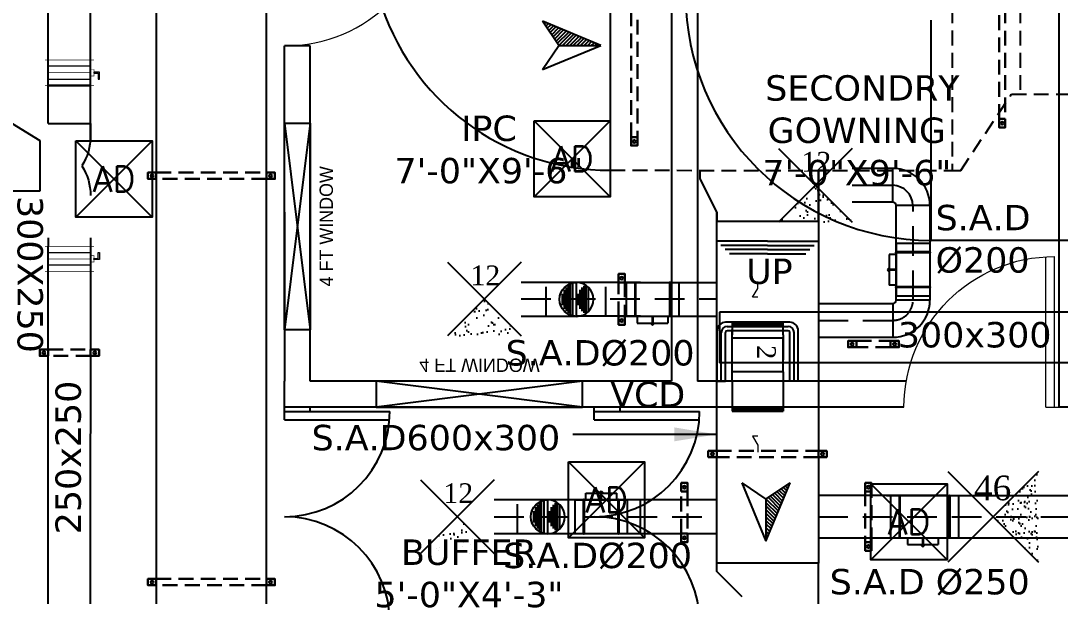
# Model space of a CAD drawing. Header units: millimetres. Extents: x -5691 to 68617, y -23008 to 84113.
# Drawn here: x 13176 to 19312, y 47270 to 50669 of the extents above; entities that cross this region are included whole.
import ezdxf
from ezdxf.enums import TextEntityAlignment as Align

# ---------------------------------------------------------------- set-up
doc = ezdxf.new("R2010")
doc.units = ezdxf.units.MM
doc.header["$LTSCALE"] = 700
doc.header["$MEASUREMENT"] = 0
doc.linetypes.add('HIDDEN', pattern=[0.375, 0.25, -0.125])
for name, color, linetype in [('Access Door', 7, 'Continuous'), ('architactur xref$0$COLUMN', 8, 'Continuous'), ('architactur xref$0$TEXT', 8, 'Continuous'), ('architactur xref$0$WALL', 8, 'Continuous'), ('architactur xref$0$WINDOOW', 8, 'Continuous'), ('CAV', 4, 'Continuous'), ('DIF 12', 84, 'Continuous'), ('duct size', 7, 'Continuous'), ('M-AC-DIFFUSER', 3, 'Continuous'), ('rcp$0$DIF 12', 84, 'Continuous'), ('rcp$0$DIF 46', 74, 'Continuous'), ('rcp$0$Low pickup 500x200', 10, 'Continuous'), ('rcp$0$Return Ahu-04', 1, 'Continuous'), ('rcp$0$X-REF', 8, 'Continuous'), ('Return Ahu-04', 1, 'Continuous'), ('Return Ahu-06', 1, 'Continuous'), ('Supply Ahu-03', 3, 'Continuous'), ('Supply Ahu-04', 3, 'Continuous'), ('Supply Ahu-05', 3, 'Continuous'), ('Supply Ahu-06', 3, 'Continuous'), ('X-REF', 8, 'Continuous')]:
    doc.layers.add(name, color=color, linetype=linetype)
for name, color, linetype, lineweight in [('FILTER DIFFUSER', 94, 'Continuous', 20), ('rcp$0$H-RETURN RISER 700', 6, 'Continuous', 9), ('SA-HANGERS', 21, 'Continuous', 30), ('VCD', 1, 'Continuous', 20)]:
    doc.layers.add(name, color=color, linetype=linetype, lineweight=lineweight)
doc.styles.add('AC-TEXT', font='ROMANS.SHX', dxfattribs={"height": 200})
doc.styles.add('architactur xref$0$H St Bt', font='stylu.ttf')
doc.styles.add('architactur xref$0$VERDANA', font='verdana.ttf')
doc.styles.add('Arial', font='arial.ttf')
doc.styles.add('rcp$0$TECHNICBOLD', font='times.ttf', dxfattribs={"height": 10})
doc.styles.add('TECHNICBOLD', font='times.ttf', dxfattribs={"height": 10})
doc.styles.add('VERDANA', font='verdana.ttf')
doc.dimstyles.new('1-100', dxfattribs={"dimscale": 100, "dimtxt": 2, "dimasz": 2.5, "dimexe": 1.25, "dimexo": 0.625, "dimtad": 1, "dimdec": 0, "dimtxsty": 'Arial', "dimblk": 'ARCHTICK', "dimcen": 2.5, "dimclrd": 3, "dimclre": 3, "dimclrt": 3, "dimadec": 0, "dimazin": 0, "dimtfac": 1, "dimtdec": 0, "dimtmove": 0, "dimatfit": 3, "dimfxl": 1, "dimarcsym": 0})

# ---------------------------------------------------------------- blocks, each defined once
blk = doc.blocks.new('DIFF CODE-12')
at = {"layer": 'DIF 12'}
h = blk.add_hatch(dxfattribs=at)
h.set_pattern_fill('AR-SAND', color=256, scale=50, style=0)
h.paths.add_polyline_path([(-20771.6, -48936.5), (-20336.6, -48936.5), (-20554.1, -48719)])
for p, q in [((-20336.6, -48501.5), (-20771.6, -48936.5)), ((-20771.6, -48501.5), (-20336.6, -48936.5))]:
    blk.add_line(p, q, dxfattribs=at)
at = {"layer": 'DIF 12', "color": 1, "style": 'TECHNICBOLD'}
blk.add_text('12', height=116.49, dxfattribs=at).set_placement((-20636.9, -48638))
blk = doc.blocks.new('*U19')
for p, q in [((0, 0), (0, 37)), ((650, 0), (650, 37))]:
    blk.add_line(p, q)
for points in [[(0, 0), (-50, 0), (-50, 37), (0, 37)], [(650, 37), (700, 37), (700, 0), (650, 0)]]:
    blk.add_lwpolyline(points)
at = {"linetype": 'HIDDEN', "ltscale": 0.5}
for points in [[(0, 37), (650, 37)], [(650, 0), (0, 0)]]:
    blk.add_lwpolyline(points, dxfattribs=at)
for centre in [(-25, 18.5), (675, 18.5)]:
    blk.add_circle(centre, 8.44)
blk = doc.blocks.new('*U43')
for p, q in [((0, 0), (0, 37)), ((1350.1, 0), (1350.1, 37))]:
    blk.add_line(p, q)
for points in [[(0, 0), (-50, 0), (-50, 37), (0, 37)], [(1350.1, 37), (1400.1, 37), (1400.1, 0), (1350.1, 0)]]:
    blk.add_lwpolyline(points)
at = {"linetype": 'HIDDEN', "ltscale": 0.5}
for points in [[(0, 37), (1350.1, 37)], [(1350.1, 0), (0, 0)]]:
    blk.add_lwpolyline(points, dxfattribs=at)
for centre in [(-25, 18.5), (1375.1, 18.5)]:
    blk.add_circle(centre, 8.44)
blk = doc.blocks.new('*U45')
for p, q in [((0, 0), (0, 37)), ((1046.1, 0), (1046.1, 37))]:
    blk.add_line(p, q)
for points in [[(0, 0), (-50, 0), (-50, 37), (0, 37)], [(1046.1, 37), (1096.1, 37), (1096.1, 0), (1046.1, 0)]]:
    blk.add_lwpolyline(points)
at = {"linetype": 'HIDDEN', "ltscale": 0.5}
for points in [[(0, 37), (1046.1, 37)], [(1046.1, 0), (0, 0)]]:
    blk.add_lwpolyline(points, dxfattribs=at)
for centre in [(-25, 18.5), (1071.1, 18.5)]:
    blk.add_circle(centre, 8.44)
blk = doc.blocks.new('*U101')
for p, q in [((0, 0), (0, 37)), ((200, 0), (200, 37))]:
    blk.add_line(p, q)
for points in [[(0, 0), (-50, 0), (-50, 37), (0, 37)], [(200, 37), (250, 37), (250, 0), (200, 0)]]:
    blk.add_lwpolyline(points)
at = {"linetype": 'HIDDEN', "ltscale": 0.5}
for points in [[(0, 37), (200, 37)], [(200, 0), (0, 0)]]:
    blk.add_lwpolyline(points, dxfattribs=at)
for centre in [(-25, 18.5), (225, 18.5)]:
    blk.add_circle(centre, 8.44)
blk = doc.blocks.new('*U103')
for p, q in [((0, 0), (0, 37)), ((200, 0), (200, 37))]:
    blk.add_line(p, q)
for points in [[(0, 0), (-50, 0), (-50, 37), (0, 37)], [(200, 37), (250, 37), (250, 0), (200, 0)]]:
    blk.add_lwpolyline(points)
at = {"linetype": 'HIDDEN', "ltscale": 0.5}
for points in [[(0, 37), (200, 37)], [(200, 0), (0, 0)]]:
    blk.add_lwpolyline(points, dxfattribs=at)
for centre in [(-25, 18.5), (225, 18.5)]:
    blk.add_circle(centre, 8.44)
blk = doc.blocks.new('*U49')
for p, q in [((0, 0), (0, 37)), ((250, 0), (250, 37))]:
    blk.add_line(p, q)
for points in [[(0, 0), (-50, 0), (-50, 37), (0, 37)], [(250, 37), (300, 37), (300, 0), (250, 0)]]:
    blk.add_lwpolyline(points)
at = {"linetype": 'HIDDEN', "ltscale": 0.5}
for points in [[(0, 37), (250, 37)], [(250, 0), (0, 0)]]:
    blk.add_lwpolyline(points, dxfattribs=at)
for centre in [(-25, 18.5), (275, 18.5)]:
    blk.add_circle(centre, 8.44)
blk = doc.blocks.new('*U50')
for p, q in [((0, 0), (0, 37)), ((600, 0), (600, 37))]:
    blk.add_line(p, q)
for points in [[(0, 0), (-50, 0), (-50, 37), (0, 37)], [(600, 37), (650, 37), (650, 0), (600, 0)]]:
    blk.add_lwpolyline(points)
at = {"linetype": 'HIDDEN', "ltscale": 0.5}
for points in [[(0, 37), (600, 37)], [(600, 0), (0, 0)]]:
    blk.add_lwpolyline(points, dxfattribs=at)
for centre in [(-25, 18.5), (625, 18.5)]:
    blk.add_circle(centre, 8.44)
blk = doc.blocks.new('*U102')
for p, q in [((0, 0), (0, 37)), ((300.6, 0), (300.6, 37))]:
    blk.add_line(p, q)
for points in [[(0, 0), (-50, 0), (-50, 37), (0, 37)], [(300.6, 37), (350.6, 37), (350.6, 0), (300.6, 0)]]:
    blk.add_lwpolyline(points)
at = {"linetype": 'HIDDEN', "ltscale": 0.5}
for points in [[(0, 37), (300.6, 37)], [(300.6, 0), (0, 0)]]:
    blk.add_lwpolyline(points, dxfattribs=at)
for centre in [(-25, 18.5), (325.6, 18.5)]:
    blk.add_circle(centre, 8.44)
blk = doc.blocks.new('*U90')
at = {"linetype": 'Continuous', "const_width": 5}
for points in [[(333.8, -75), (333.8, -75), (-25, -75), (0, -75), (0, 125), (-25, 125), (0, 125), (333.8, 125), (358.8, 125), (333.8, 125), (333.8, -75), (358.8, -75), (333.8, -75)], [(333.8, 25), (0, 25)]]:
    blk.add_lwpolyline(points, dxfattribs=at)
at = {"linetype": 'Continuous'}
for points in [[(-25, 20), (-25, 30), (-60, 30), (-60, 75), (-70, 75), (-70, 20), (-25, 20)], [(333.8, 75), (0, 75), (0, -25), (333.8, -25)]]:
    blk.add_lwpolyline(points, close=True, dxfattribs=at)
at = {"linetype": 'Continuous', "const_width": 5}
blk.add_lwpolyline([(0, 0), (0, 50), (-25, 50), (-25, 0)], close=True, dxfattribs=at)
blk = doc.blocks.new('A$C4D301BEB')
for p, q in [((-165, 242.2), (-155, 252.2)), ((-163.6, 240.8), (-157, 247.4)), ((-157, 200), (-157, 247.4)), ((-155, 252.2), (-145, 242.2)), ((-153, 200), (-153, 247.4)), ((-153, 247.4), (-146.4, 240.8)), ((-310, 200), (-260, 200)), ((-310, 0), (-310, 200)), ((-260, 0), (-260, 200)), ((-255, 200), (-55, 200)), ((-255, 0), (-255, 200)), ((-246, 200), (-246, 240)), ((-246, 240), (-64, 240)), ((-163.6, 240.8), (-165, 242.2)), ((-146.4, 240.8), (-145, 242.2)), ((-64, 200), (-64, 240)), ((-55, 0), (-55, 200)), ((-50, 200), (0, 200)), ((-50, 0), (-50, 200)), ((-50, 0), (-50, 200)), ((0, 0), (0, 200)), ((-310, 0), (-260, 0)), ((-255, 0), (-55, 0)), ((-50, 0), (0, 0))]:
    blk.add_line(p, q)
for centre, start, end in [((-257.5, 199.1), 19.43656, 160.56344), ((-52.5, 199.1), 19.43656, 160.56344), ((-257.5, 0.9), 199.43656, 340.56344), ((-52.5, 0.9), 199.43656, 340.56344)]:
    blk.add_arc(centre, 2.65, start, end)
blk = doc.blocks.new('architactur xref$0$D1')
at = {"layer": 'architactur xref$0$WINDOOW', "color": 0, "lineweight": 0}
for p, q in [((2995.31, -11647.76), (2960.36, -11647.76)), ((2995.31, -11647.76), (2995.31, -11650.76)), ((2995.31, -11649.76), (2960.31, -11649.76))]:
    blk.add_line(p, q, dxfattribs=at)
blk.add_arc((2995.31, -11649.76), 35, 90, 180, dxfattribs=at)
blk = doc.blocks.new('*U195')
at = {"layer": 'architactur xref$0$WALL', "color": 0}
for p, q in [((60520.06, 48188.77), (60526.06, 48188.77)), ((60520.06, 48140.77), (60520.06, 48188.77)), ((60526.06, 48188.77), (60520.06, 48140.77)), ((60520.06, 48188.77), (60526.06, 48140.77)), ((60526.06, 48188.77), (60526.06, 48140.77)), ((60526.06, 48140.77), (60520.06, 48140.77))]:
    blk.add_line(p, q, dxfattribs=at)
at = {"layer": 'architactur xref$0$TEXT', "lineweight": 0, "style": 'architactur xref$0$H St Bt'}
blk.add_text('4 FT WINDOW', height=3.1104, rotation=90, dxfattribs=at).set_placement((60531.34, 48150.84))
blk = doc.blocks.new('*U243')
at = {"layer": 'architactur xref$0$WALL', "color": 0}
for p, q in [((60520.06, 48188.77), (60526.06, 48188.77)), ((60520.06, 48140.77), (60520.06, 48188.77)), ((60526.06, 48188.77), (60520.06, 48140.77)), ((60520.06, 48188.77), (60526.06, 48140.77)), ((60526.06, 48188.77), (60526.06, 48140.77)), ((60526.06, 48140.77), (60520.06, 48140.77))]:
    blk.add_line(p, q, dxfattribs=at)
at = {"layer": 'architactur xref$0$TEXT', "lineweight": 0, "style": 'architactur xref$0$H St Bt'}
blk.add_text('4 FT WINDOW', height=3.1104, rotation=90, dxfattribs=at).set_placement((60531.34, 48150.84))
blk = doc.blocks.new('architactur xref')
at = {"layer": 'architactur xref$0$COLUMN', "linetype": 'Continuous'}
for p, q in [((580, 1902), (580, 1905)), ((580, 1904), (604.5, 1904)), ((586, 1904), (586, 1905)), ((652, 1902), (652, 1905)), ((652, 1904), (676.5, 1904)), ((658, 1904), (658, 1905)), ((580, 1902), (604.42, 1902)), ((652, 1902), (676.42, 1902))]:
    blk.add_line(p, q, dxfattribs=at)
for centre, start, end in [((580, 1904), 270, 0), ((652, 1904), 270, 0), ((580, 1855), 0, 90), ((652, 1855), 0, 90)]:
    blk.add_arc(centre, 24.5, start, end, dxfattribs=at)
at = {"layer": 'architactur xref$0$WALL', "linetype": 'Continuous'}
for p, q in [((670, 2025), (670, 1911)), ((676, 2025), (676, 1911)), ((760, 2025), (760, 1905)), ((586, 1989), (580, 1989)), ((580, 1950.32), (580, 1989)), ((586, 1911), (586, 1989)), ((580, 1905), (580, 1911)), ((670, 1911), (586, 1911)), ((724.52, 1911), (676, 1911)), ((724, 1905), (580, 1905)), ((796, 1905), (760, 1905))]:
    blk.add_line(p, q, dxfattribs=at)
at = {"layer": 'architactur xref$0$WALL'}
blk.add_line((580, 1950.32), (580, 1911), dxfattribs=at)
at = {"layer": 'architactur xref$0$WINDOOW', "lineweight": 0}
blk.add_line((585.96, 1905), (585.96, 1904), dxfattribs=at)
at = {"layer": 'architactur xref$0$WALL'}
blk.add_blockref('*U195', (-59940.06, -46217.77), dxfattribs=at)
at = {"layer": 'architactur xref$0$WALL', "xscale": -1, "rotation": 270}
blk.add_blockref('*U243', (-47539.47, -58615.06), dxfattribs=at)
at = {"layer": 'architactur xref$0$WINDOOW', "lineweight": 0, "rotation": 180.0000000058363}
blk.add_blockref('architactur xref$0$D1', (3575.31, -9625.76), dxfattribs=at)
at = {"layer": 'architactur xref$0$WINDOOW', "lineweight": 0, "xscale": -1, "rotation": 90}
blk.add_blockref('architactur xref$0$D1', (-10890.76, 4900.31), dxfattribs=at)
at = {"layer": 'architactur xref$0$TEXT', "linetype": 'Continuous', "char_height": 5.9055, "attachment_point": 5, "style": 'architactur xref$0$VERDANA'}
for s, insert, width in [(' SECONDRY GOWNING\\P7\'-0"X9\'-6"', (713.04, 1969.32, 0.01), 61.1295), ('IPC\\P7\'-0"X9\'-6"', (627.54, 1964.86, 8.86), 61.1295), ('BUFFER\\P5\'-0"X4\'-3"', (622.89, 1866.28), 63.0949)]:
    blk.add_mtext(s, dxfattribs=dict(at, insert=insert, width=width))
blk = doc.blocks.new('CAV 250 DIA')
for p, q in [((0, 400), (0, 350)), ((0, 400), (250, 400)), ((250, 400), (250, 350)), ((0, 350), (250, 350)), ((0, 345), (0, 55)), ((0, 345), (250, 345)), ((250, 345), (250, 55)), ((250, 301.1), (290, 301.1)), ((290, 301.1), (290, 119.1)), ((250, 212.1), (297.4, 212.1)), ((250, 208.1), (297.4, 208.1)), ((290.8, 218.7), (292.2, 220.1)), ((290.8, 218.7), (297.4, 212.1)), ((297.4, 208.1), (290.8, 201.6)), ((290.8, 201.6), (292.2, 200.1)), ((292.2, 220.1), (302.2, 210.1)), ((302.2, 210.1), (292.2, 200.1)), ((250, 119.1), (290, 119.1)), ((0, 55), (250, 55)), ((0, 50), (0, 0)), ((0, 50), (250, 50)), ((0, 50), (250, 50)), ((0, 0), (250, 0)), ((250, 50), (250, 0))]:
    blk.add_line(p, q)
for centre, start, end in [((0.9, 347.5), 109.43656, 250.56344), ((249.1, 347.5), 289.43656, 70.56344), ((0.9, 52.5), 109.43656, 250.56344), ((249.1, 52.5), 289.43656, 70.56344)]:
    blk.add_arc(centre, 2.65, start, end)
blk = doc.blocks.new('AROW')
h = blk.add_hatch()
h.set_pattern_fill('ANSI31,_O', color=8, scale=33.381621)
h.set_pattern_definition([(45, (-361.5264, -565.2318), (-2.950546, 2.950546), [])])
h.paths.add_polyline_path([(34.3, 0), (-34.3, 0), (-61.1, 39.7)])
for p, q in [((-34.3, 0), (-61.1, 39.7)), ((34.3, 0), (-61.1, 39.7)), ((-61.1, -39.7), (-34.3, 0)), ((-61.1, -39.7), (34.3, 0)), ((-34.3, 0), (34.3, 0))]:
    blk.add_line(p, q)
blk = doc.blocks.new('AD')
at = {"layer": 'M-AC-DIFFUSER', "color": 2}
for p, q in [((225, 225), (-225, -225)), ((225, -225), (-225, 225))]:
    blk.add_line(p, q, dxfattribs=at)
blk.add_lwpolyline([(-225, 225), (225, 225), (225, -225), (-225, -225)], close=True, dxfattribs=at)
at = {"layer": 'M-AC-DIFFUSER', "color": 2, "style": 'AC-TEXT'}
blk.add_text('AD', height=150, dxfattribs=at).set_placement((0, 0), align=Align.MIDDLE_CENTER)
blk = doc.blocks.new('_ArchTick')
at = {"color": 0, "linetype": 'ByBlock', "const_width": 0.15}
blk.add_lwpolyline([(-0.5, -0.5), (0.5, 0.5)], dxfattribs=at)
blk = doc.blocks.new('rcp$0$DIFF CODE-12')
at = {"layer": 'rcp$0$DIF 12'}
h = blk.add_hatch(dxfattribs=at)
h.set_pattern_fill('AR-SAND', color=256, scale=50, style=0)
h.paths.add_polyline_path([(-20771.6, -48936.5), (-20336.6, -48936.5), (-20554.1, -48719)])
for p, q in [((-20336.6, -48501.5), (-20771.6, -48936.5)), ((-20771.6, -48501.5), (-20336.6, -48936.5))]:
    blk.add_line(p, q, dxfattribs=at)
at = {"layer": 'rcp$0$DIF 12', "color": 1, "style": 'rcp$0$TECHNICBOLD'}
blk.add_text('12', height=116.49, dxfattribs=at).set_placement((-20636.9, -48638))
blk = doc.blocks.new('rcp$0$DIFF CODE-46')
at = {"layer": 'rcp$0$DIF 46'}
h = blk.add_hatch(dxfattribs=at)
h.set_pattern_fill('AR-SAND', color=256, scale=35, style=0)
h.set_pattern_definition([(37.5, (0, 0), (-2.204768, 67.43883), [0, -53.2, 0, -59.5, 0, -56.875]), (7.5, (0, 0), (61.94218, 98.77511), [0, -28.7, 0, -47.95, 0, -18.375]), (327.5, (-43.05, 0), (108.994965, 0.198067), [0, -17.5, 0, -63, 0, -82.25]), (317.5, (-43.05, 0), (105.21443, 30.71864), [0, -8.75, 0, -41.3, 0, -47.25])])
h.paths.add_polyline_path([(1662.9, -67950.8), (1395.4, -68218.3), (1662.9, -68485.8)])
for p, q in [((1127.9, -67950.8), (1662.9, -68485.8)), ((1662.9, -67950.8), (1127.9, -68485.8))]:
    blk.add_line(p, q, dxfattribs=at)
at = {"layer": 'rcp$0$DIF 46', "color": 1, "style": 'rcp$0$TECHNICBOLD'}
blk.add_text('46', height=145.64, dxfattribs=at).set_placement((1283.3, -68120.9))
blk = doc.blocks.new('rcp$0$A$C0a68144a')
at = {"layer": 'rcp$0$H-RETURN RISER 700'}
for p, q in [((-318.4, 221.1), (-287.7, 273)), ((-287.7, 221.1), (-318.4, 221.1))]:
    blk.add_line(p, q, dxfattribs=at)
blk.add_lwpolyline([(-287.7, 273), (-287.7, 314.9)], dxfattribs=at)
blk.add_lwpolyline([(-287.7, 100.1, 0, 60, 0), (-287.7, 184.1, 0, 0, 0), (-287.7, 221.1, 0, 0, 0)], format="xyseb", dxfattribs=at)
blk = doc.blocks.new('rcp$0$LOWPICK UP 2SIDE 300X250')
at = {"layer": 'rcp$0$Low pickup 500x200', "color": 6}
for p, q in [((17715.9, 48888), (17335.9, 48888)), ((17285.9, 48539.4), (17285.9, 48838)), ((17335.9, 48539.4), (17335.9, 48828)), ((17705.9, 48838), (17345.9, 48838)), ((17715.9, 48539.4), (17715.9, 48828)), ((17765.9, 48539.4), (17765.9, 48838)), ((17285.9, 48539.4), (17335.9, 48539.4)), ((17765.9, 48539.4), (17715.9, 48539.4))]:
    blk.add_line(p, q, dxfattribs=at)
at = {"layer": 'rcp$0$Low pickup 500x200', "color": 40}
for p, q in [((17345.9, 48863), (17705.9, 48863)), ((17310.9, 48539.4), (17310.9, 48828)), ((17740.9, 48539.4), (17740.9, 48828))]:
    blk.add_line(p, q, dxfattribs=at)
at = {"layer": 'rcp$0$Low pickup 500x200'}
for p, q in [((17675.9, 48794.4), (17375.9, 48794.4)), ((17375.9, 48594.4), (17375.9, 48794.4)), ((17675.9, 48594.4), (17675.9, 48794.4)), ((17675.9, 48594.4), (17375.9, 48594.4)), ((17675.9, 48387), (17375.9, 48387)), ((17375.9, 48362), (17675.9, 48362)), ((17675.9, 48387), (17675.9, 48362))]:
    blk.add_line(p, q, dxfattribs=at)
at = {"layer": 'rcp$0$Low pickup 500x200', "ltscale": 8}
blk.add_line((17375.9, 48387, 0), (17375.9, 48362), dxfattribs=at)
at = {"layer": 'rcp$0$Low pickup 500x200', "color": 6, "const_width": 20}
for points in [[(17375.9, 48876.7), (17675.9, 48876.7)], [(17375.9, 48375.7), (17675.9, 48375.7)]]:
    blk.add_lwpolyline(points, dxfattribs=at)
at = {"layer": 'rcp$0$Low pickup 500x200', "ltscale": 8}
blk.add_lwpolyline([(17375.9, 48865.4), (17675.9, 48865.4), (17675.9, 48888), (17375.9, 48888)], close=True, dxfattribs=at)
at = {"layer": 'rcp$0$Low pickup 500x200', "color": 6}
for centre, radius, start, end in [((17335.9, 48838), 50, 90, 180), ((17715.9, 48838), 50, 0, 90), ((17345.9, 48828), 10, 90, 180), ((17705.9, 48828), 10, 0, 90)]:
    blk.add_arc(centre, radius, start, end, dxfattribs=at)
at = {"layer": 'rcp$0$Low pickup 500x200', "color": 40}
for centre, start, end in [((17345.9, 48828), 90, 180), ((17705.9, 48828), 0, 90)]:
    blk.add_arc(centre, 35, start, end, dxfattribs=at)
at = {"layer": 'rcp$0$Return Ahu-04'}
for p, q in [((17675.9, 48863.2, 25), (17375.9, 48863.2, 0)), ((17375.9, 48863.2, 0), (17375.9, 48813.2, 325)), ((17375.9, 48544.4), (17375.9, 48844.4)), ((17675.9, 48813.2, 25), (17675.9, 48865.4)), ((17375.9, 48665.5, 75), (17375.9, 48813.2, 25)), ((17675.9, 48813.2, 325), (17675.9, 48665.5, 75)), ((17375.9, 48541.6, 0), (17375.9, 48387, 0)), ((17675.9, 48594.4), (17675.9, 48387))]:
    blk.add_line(p, q, dxfattribs=at)
at = {"layer": 'rcp$0$Low pickup 500x200', "ltscale": 8}
blk.add_blockref('rcp$0$A$C0a68144a', (17813.7, 48814.6), dxfattribs=at)
at = {"layer": 'rcp$0$Low pickup 500x200', "ltscale": 8, "xscale": -1, "rotation": 180}
blk.add_blockref('rcp$0$A$C0a68144a', (17813.7, 48435.6), dxfattribs=at)
at = {"layer": 'rcp$0$Low pickup 500x200', "style": 'rcp$0$TECHNICBOLD'}
blk.add_text('2', height=110.8, rotation=270, dxfattribs=at).set_placement((17522.2, 48752.9))
blk = doc.blocks.new('rcp')
at = {"layer": 'rcp$0$X-REF', "xscale": 25.39999999999418, "yscale": 25.39999999999418, "zscale": 25.39999999999418}
blk.add_blockref('architactur xref', (0, 0), dxfattribs=at)
at = {"layer": 'rcp$0$DIF 46'}
for name, p in [('rcp$0$DIFF CODE-12', (38421, 98415.9)), ('rcp$0$DIFF CODE-12', (36467.1, 97744.9)), ('rcp$0$DIFF CODE-46', (17520, 115957.6))]:
    blk.add_blockref(name, p, dxfattribs=at)
at = {"layer": 'rcp$0$Low pickup 500x200'}
blk.add_blockref('rcp$0$LOWPICK UP 2SIDE 300X250', (0, 0), dxfattribs=at)

msp = doc.modelspace()

# ---------------------------------------------------------------- block references
at = {"layer": 'X-REF', "ltscale": 8}
msp.add_blockref('rcp', (0, 0), dxfattribs=at)

# ---------------------------------------------------------------- next in the draw order: block references
at = {"layer": 'X-REF', "xscale": 25.39999999999418, "yscale": 25.39999999999418, "zscale": 25.39999999999418}
msp.add_blockref('architactur xref', (0, 0), dxfattribs=at)

# ---------------------------------------------------------------- next in the draw order: linework, layer by layer
at = {"layer": 'Return Ahu-04'}
for p, q in [((18550.3, 49371.6), (18550.3, 50671.6)), ((21850, 49371.6), (18550.3, 49371.6)), ((20066.4, 48948.6, -50.1), (17300.2, 48948.6, -50.1)), ((17300.2, 48948.6, -50.1), (17300.2, 48648.6, -50.1)), ((20066.4, 48648.6, -50.1), (17300.2, 48648.6, -50.1))]:
    msp.add_line(p, q, dxfattribs=at)
msp.add_arc((18550.3, 50821.6), 1450, 180, 270, dxfattribs=at)
at = {"layer": 'Return Ahu-06'}
for p, q in [((14625.8, 28629, -2.7), (14625.8, 51957.7, 50)), ((13975.8, 51707.7, 50), (13975.8, 28629, -2.7))]:
    msp.add_line(p, q, dxfattribs=at)
at = {"layer": 'Supply Ahu-03', "ltscale": 600}
for p, q in [((18542.9, 49577.8, 50), (18342.9, 49577.8, 50)), ((18542.9, 49018.2, -612.9), (18342.9, 49018.2, -612.9))]:
    msp.add_line(p, q, dxfattribs=at)
at = {"layer": 'Supply Ahu-03'}
for centre, radius, start, end in [((18323.8, 49577.8, 50), 219.1, 0.03191, 89.96809), ((18321.6, 49575.6, -50), 121.3, 1.02375, 88.92265), ((18323.8, 49577.8, 50), 19.1, 0.03191, 89.96809), ((18323.8, 49018.2, -612.9), 19.1, 270.03191, 359.96809), ((18323.8, 49018.2, -612.9), 219.1, 270.03191, 359.96809)]:
    msp.add_arc(centre, radius, start, end, dxfattribs=at)
at = {"layer": 'Supply Ahu-04', "linetype": 'HIDDEN', "ltscale": 0.5}
for p, q in [((18674.8, 51135.5, 45.1), (18674.6, 49785.1, 45.1)), ((19074.8, 51135.1, 45.1), (19074.8, 50235.1, 45.1)), ((18724.8, 49785.1, 395.1), (19024.8, 50235.1, 45.1)), ((19024.7, 50235, -245.5), (20550.8, 50235, -245.5)), ((16655.8, 49785.5, -245.5), (18724.8, 49785.1, -15.9)), ((18674.6, 49785.1, 45.1), (18724.8, 49785.1, 395.1))]:
    msp.add_line(p, q, dxfattribs=at)
at = {"layer": 'Supply Ahu-04'}
for p, q in [((16655.9, 50807.2, -245.5), (16655.5, 49785.5, -245.5)), ((17184.1, 49785.4, 475), (17184.1, 49735.4, 475)), ((17884.1, 49485.4, 475), (17884.5, 49785.4, 450)), ((17884.4, 49785.2, 453.6), (17884.1, 47465.7, 475)), ((18323.9, 49596.9, -50), (18323.9, 49796.9, 50)), ((17184.1, 49735.4, 475), (17284.1, 49535.4, 475)), ((17284.1, 49535.4, 475), (17284.1, 49485.4, 475)), ((17284.1, 47465.7, 475), (17284.1, 49535.4, 475)), ((18342.8, 49018.2, -612.9), (18342.8, 49577.8, -763.7)), ((18542.8, 49577.8, -782.5), (18542.8, 49018.2, -674.1)), ((17284.1, 49485.4, 475), (17884.4, 49485.4, 453)), ((17584.2, 49366.8, 467), (17284.1, 49367, 459)), ((17584.2, 49341.9, 466.7), (17309.1, 49342, 459)), ((17584.2, 49366.8, 467), (17884.3, 49367, 459)), ((17584.2, 49341.9, 466.7), (17859.3, 49342, 459)), ((17584.2, 49316.9, 466.3), (17334, 49317, 459)), ((17584.2, 49291.9, 465.9), (17359, 49292, 459)), ((17584.2, 49316.9, 466.3), (17834.3, 49317, 459)), ((17584.2, 49291.9, 465.9), (17809.3, 49292, 459)), ((16487.2, 49123.1, 70.2), (16130.5, 49123.1, 28.2)), ((16834.1, 49123.1, 125), (16477.7, 49123.1, 76)), ((16834.1, 49123.1, 125), (17284.1, 49123.1, -775)), ((17884.3, 48999.1, 3682.1), (18323.9, 48999.1, 1492.9)), ((18323.9, 48999.1, -712.9), (18323.9, 48799.1, -612.9)), ((16130.5, 48923.1, -359.1), (16453.1, 48923.1, -137.1)), ((16834.1, 48923.1, 125), (16460.3, 48923.1, -154)), ((16834.1, 48923.1, 125), (17284.1, 48923.1, 125)), ((17884.3, 48799.1, 1545.4), (18323.9, 48799.1, 901.2)), ((18647.9, 47864, 258.5), (17884.1, 47864, 1020.8)), ((18285.8, 47864, 619.9), (18335.8, 47864, 595.1)), ((16834.1, 47839.3, 625), (15970.6, 47839.3, -273.6)), ((17284.1, 47839.3, -275), (16834.1, 47839.3, 625)), ((16834.1, 47639.3, 625), (16834.1, 47839.3, 625)), ((15970.6, 47639.3, 125.8), (17284.1, 47639.3, 885.2)), ((16834.1, 47639.3, 625), (16884.1, 47639.3, 625)), ((18335.8, 47613.4, 719.9), (17884.1, 47613.4, 719.9)), ((18335.1, 47613.9, 355.9), (18647.9, 47614.4, 167.2)), ((17284.1, 47415.7, 475), (17284.1, 47465.7, 475)), ((17884.1, 47465.7, 475), (17284.1, 47465.7, 475)), ((17884.1, 47215.7, 475), (17884.1, 47465.7, 475)), ((17434.1, 47265.7, 475), (17284.1, 47415.7, 775))]:
    msp.add_line(p, q, dxfattribs=at)
at = {"layer": 'Supply Ahu-04', "ltscale": 8}
for p, q in [((18323.9, 49796.9), (18084.4, 49796.9)), ((18084.4, 49696.9), (18323.9, 49696.9)), ((18323.9, 49596.9), (18084.4, 49596.9))]:
    msp.add_line(p, q, dxfattribs=at)
at = {"layer": 'Supply Ahu-04'}
msp.add_arc((16655.8, 51210.5, -245.5), 1425, 196.44147, 270, dxfattribs=at)
at = {"layer": 'Supply Ahu-05', "linetype": 'HIDDEN'}
for p, q in [((16276.7, 48923.1), (16276.7, 49123.1)), ((16629.5, 48923.1), (16629.5, 49123.1)), ((16107.2, 47639.3, 204.7), (16107.2, 47839.3, 204.7))]:
    msp.add_line(p, q, dxfattribs=at)
at = {"layer": 'Supply Ahu-05'}
for p, q in [((16397, 48952.8), (16397, 49093.2)), ((16408.5, 48942.8), (16408.5, 49103.2)), ((16420.3, 48935.2), (16420.3, 49110.8)), ((16435.2, 48928.6), (16435.2, 49117.4)), ((16456.7, 48923), (16456.7, 49123)), ((16456.7, 48923), (16456.7, 49123)), ((16489.5, 48952.8), (16489.5, 49093.2)), ((16501, 48942.8), (16501, 49103.2)), ((16512.8, 48940.2), (16512.8, 49105.8)), ((16527.8, 48952.6), (16527.8, 49093.4)), ((16374.1, 48989.2), (16374.1, 49056.8)), ((16385.5, 48966.7), (16385.5, 49079.3)), ((16466.6, 48989.2), (16466.6, 49056.8)), ((16478.1, 48966.7), (16478.1, 49079.3)), ((18710.8, 47864.4, 129.3), (19481.5, 47864.4, 129.3)), ((16227.5, 47669, 204.7), (16227.5, 47809.5, 204.7)), ((16238.9, 47659, 204.7), (16238.9, 47819.4, 204.7)), ((16250.7, 47651.5, 204.7), (16250.7, 47827, 204.7)), ((16265.7, 47644.8, 204.7), (16265.7, 47833.6, 204.7)), ((16287.2, 47639.2, 204.7), (16287.2, 47839.2, 204.7)), ((16287.2, 47639.2, 204.7), (16287.2, 47839.2, 204.7)), ((16320, 47669, 204.7), (16320, 47809.5, 204.7)), ((16331.5, 47659, 204.7), (16331.5, 47819.4, 204.7)), ((16343.3, 47656.4, 204.7), (16343.3, 47822, 204.7)), ((16358.2, 47668.8, 204.7), (16358.2, 47809.6, 204.7)), ((16204.5, 47705.5, 204.7), (16204.5, 47773, 204.7)), ((16216, 47683, 204.7), (16216, 47795.5, 204.7)), ((16297.1, 47705.5, 204.7), (16297.1, 47773, 204.7)), ((16308.5, 47683, 204.7), (16308.5, 47795.5, 204.7)), ((18710.8, 47614.4, 129.3), (19481.5, 47614.4, 129.3))]:
    msp.add_line(p, q, dxfattribs=at)
at = {"layer": 'Supply Ahu-05', "linetype": 'HIDDEN'}
msp.add_lwpolyline([(17884.3, 48899.1), (18323.9, 48899.1, 0.414488), (18442.9, 49018.2), (18442.9, 49577.8)], format="xyb", dxfattribs=at)
for points in [[(16130.5, 49025.9), (17284.1, 49025.9)], [(15970.6, 47739.3), (17284.1, 47739.3)]]:
    msp.add_lwpolyline(points, dxfattribs=at)
at = {"layer": 'Supply Ahu-05', "linetype": 'HIDDEN', "elevation": 657.2}
msp.add_lwpolyline([(17884.1, 47738.4), (19481.5, 47739.4)], dxfattribs=at)
at = {"layer": 'Supply Ahu-05', "extrusion": (0, 0, -1)}
for centre in [(16456.7, 49023), (16287.2, 47739.2, 204.7)]:
    msp.add_ellipse(centre, major_axis=(0, 100), ratio=1, start_param=3.141593, end_param=6.283185, dxfattribs=at)
at = {"layer": 'Supply Ahu-05'}
for centre in [(16456.7, 49023), (16287.2, 47739.2, 204.7)]:
    msp.add_ellipse(centre, major_axis=(0, 100), ratio=1, start_param=3.141593, end_param=6.283185, dxfattribs=at)
at = {"layer": 'Supply Ahu-06'}
for p, q in [((13587.6, 49964, 0.4), (13587.6, 52282, 0.4)), ((13337.6, 50062, 0), (13337.6, 52245.8, 0)), ((13337.6, 50237, 525.2), (13337.6, 50287, 525.2)), ((13587.6, 50237, 525.2), (13587.6, 50287, 525.2)), ((13124.8, 50062, 410.4), (13287.6, 49962, 525.2)), ((13287.6, 49962, 525.2), (13287.6, 49662, 525.2)), ((13287.6, 49962, 400.2), (13287.6, 49662, 400.2)), ((13287.6, 49662, 407), (13125.8, 49662, 450)), ((13337.6, 49387, 525.2), (13337.6, 49337, 525.2)), ((13337.6, 47009, 25), (13338.1, 49337.1, 561.2)), ((13587.5, 47009, 25), (13588.4, 49337.1, 561.2)), ((13587.6, 49387, 400.2), (13587.6, 49337, 525.2))]:
    msp.add_line(p, q, dxfattribs=at)
at = {"layer": 'Supply Ahu-06', "extrusion": (0, 0, -1)}
for p, q in [((13337.6, 50062, 400.2), (13587.6, 50062, 400.2)), ((13587.6, 50062, 400.2), (13587.6, 49987, 400.2))]:
    msp.add_line(p, q, dxfattribs=at)
at = {"layer": 'Supply Ahu-06', "extrusion": (0, -1, 0)}
msp.add_circle((13462.6, 525.2, -50287), 125, dxfattribs=at)
at = {"layer": 'Supply Ahu-06', "extrusion": (0, 0, -1)}
for centre, start, end in [((-13262.6, 49987, -400.2), 180, 212.57897), ((-13262.6, 49637, -400.2), 147.42103, 180)]:
    msp.add_arc(centre, 325, start, end, dxfattribs=at)

# ---------------------------------------------------------------- next in the draw order: block references
at = {"layer": 'Access Door'}
for p in [(16430.6, 49853.6, 450), (13725.8, 49734.4, 50), (16633.8, 47839.3, 481.2), (18418.7, 47708.8, 129.3)]:
    msp.add_blockref('AD', p, dxfattribs=at)
at = {"layer": 'CAV', "xscale": -1}
for name, p, rotation in [('A$C4D301BEB', (18542.8, 49043.1, -697.1), 90), ('A$C4D301BEB', (17060.3, 49123.1, 125), 180), ('CAV 250 DIA', (18710.8, 47864.4, 129.3), 90)]:
    msp.add_blockref(name, p, dxfattribs=dict(at, rotation=rotation))
at = {"layer": 'CAV'}
msp.add_blockref('A$C4D301BEB', (16757.7, 47639.3, 481.2), dxfattribs=at)
at = {"layer": 'FILTER DIFFUSER'}
msp.add_blockref('DIFF CODE-12', (36307.3, 96458.3), dxfattribs=at)
at = {"layer": 'SA-HANGERS'}
for name, p, rotation in [('*U43', (16816.1, 49981.3, 467.8), 90.00372342716953), ('*U45', (18987.9, 50089.1, -245.5), 90.00372342716953), ('*U19', (14625.8, 49772, 50), 180.0018899840079), ('*U103', (16741.8, 48923.1, -2.7), 90.00377996800809), ('*U49', (13587.6, 48726.4, 525.4), 180.003779968008), ('*U101', (18309.6, 48777.8, -775), 180.003779968008), ('*U50', (17284.1, 48091.3, 475), 0.0037799680080769), ('*U49', (17112.1, 47639.3, 785.7), 90.00377996800809), ('*U19', (14625.8, 47372, 50), 180.0018899840079)]:
    msp.add_blockref(name, p, dxfattribs=dict(at, rotation=rotation))
at = {"layer": 'SA-HANGERS', "xscale": -1, "rotation": 269.9962200319919}
msp.add_blockref('*U102', (18160.8, 47588.4, 619.9), dxfattribs=at)
at = {"layer": 'Supply Ahu-04', "xscale": 3.599999999999999, "yscale": 3.599999999999999, "zscale": 3.599999999999999}
msp.add_blockref('AROW', (16476.2, 50523, -695.2), dxfattribs=at)
at = {"layer": 'Supply Ahu-04', "xscale": 3.599999999999999, "yscale": 3.599999999999999, "zscale": 3.599999999999999, "rotation": 270}
msp.add_blockref('AROW', (17575, 47718.9, 0.3), dxfattribs=at)
at = {"layer": 'VCD', "ltscale": 100, "xscale": 0.749999999999652, "yscale": 0.749999999999652, "zscale": 0.749999999999652, "rotation": 180}
msp.add_blockref('*U90', (13588.4, 50381, 525.2), dxfattribs=at)
at = {"layer": 'VCD', "ltscale": 100, "xscale": -0.749999999999652, "yscale": 0.7499999999996448, "zscale": 0.7499999999996508}
msp.add_blockref('*U90', (13588.4, 49243.1, 525.2), dxfattribs=at)

# ---------------------------------------------------------------- next in the draw order: texts
at = {"layer": 'duct size', "style": 'VERDANA'}
for s, rotation, p in [('300X250', 270, (13156.5, 49633.7, 1125.2)), ('250x250', 90, (13530.3, 47635.7, 50.2))]:
    msp.add_text(s, height=150, rotation=rotation, dxfattribs=at).set_placement(p)
for s, p in [('UP', (17458.1, 49114.4)), ('300x300', (18353.3, 48739.5, -721.9)), ('S.A.D%%C200', (16037.9, 48632.8, -25)), ('VCD', (16655.5, 48387)), ('S.A.D600x300', (14892.5, 48132)), ('S.A.D%%C200', (16023, 47435.9, -350)), ('S.A.D %%C250', (17951.2, 47280.8, -25))]:
    msp.add_text(s, height=150, dxfattribs=at).set_placement(p)
at = {"layer": 'duct size', "ltscale": 8, "insert": (18576.2, 49581.3, -25.3), "char_height": 150, "width": 1152.746, "attachment_point": 1, "style": 'VERDANA'}
msp.add_mtext('S.A.D\\P%%C200', dxfattribs=at)

# ---------------------------------------------------------------- next in the draw order: leaders
at = {"layer": 'Supply Ahu-04', "linetype": 'HIDDEN', "ltscale": 8}
msp.add_leader([(17284.1, 48225.8, 475), (16435.2, 48225.8, 475)], dimstyle='1-100', override={"dimgap": 0.625, "dimtad": 0}, dxfattribs=at)

doc.saveas('drawing.dxf')
